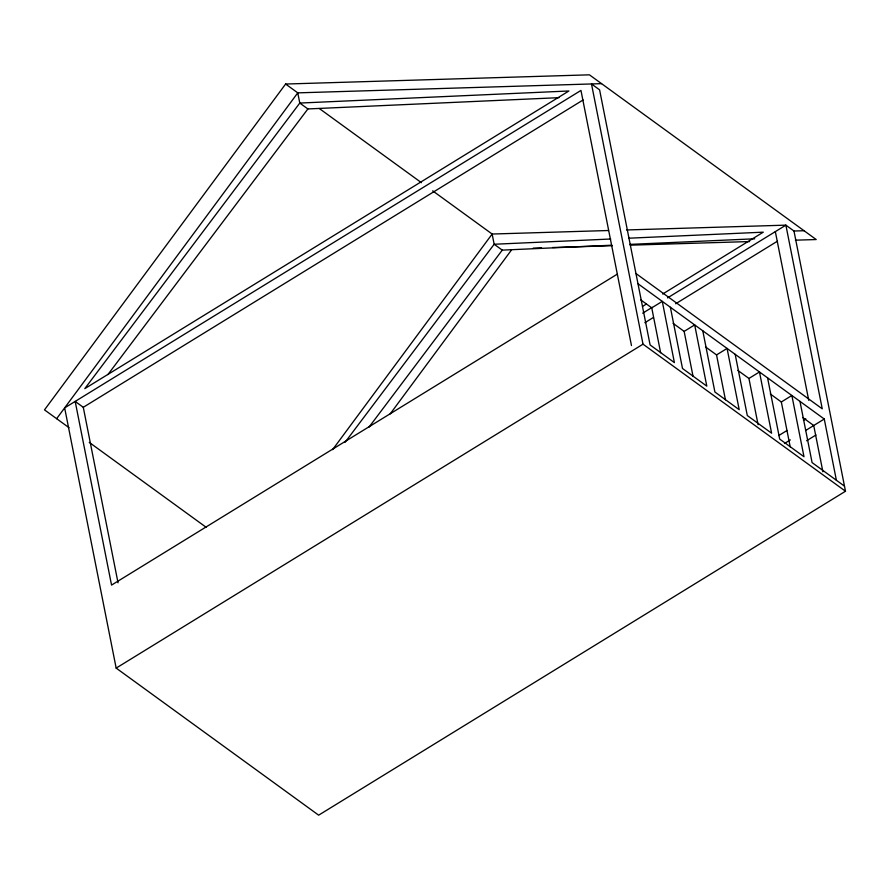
<?xml version="1.0" encoding="UTF-8"?>
<svg xmlns="http://www.w3.org/2000/svg" width="890" height="890" viewBox="0 0 890 890"><rect width="100%" height="100%" fill="white"/><g stroke="black" fill="none" stroke-linecap="round" stroke-linejoin="round"><path stroke-width="1.33" d="M795.393 240.178L816.197 239.543L589.414 74.827L285.612 84.038L44.5 409.867L69.02 427.678M56.649 418.689L297.761 92.86L601.562 83.649M332.604 449.65L492.148 234.037L608.526 230.51M390.187 413.895L511.572 249.868M107.901 374.579L307.884 108.947L558.965 97.666M345.02 442.363L494.161 244.249L492.148 234.037L432.674 190.838M368.95 427.222L502.26 250.123L611.853 245.206M617.326 274.12L111.55 585.086L75.183 401.412L83.282 407.297L583.128 99.958M642.558 306.394L646.107 304.213M662.683 294.023L763.286 232.168L628.729 238.209M642.68 313.191L652.159 307.361M667.556 297.894L785.881 225.148L793.98 231.022L804.048 230.721M640.7 299.83L651.747 307.851L662.282 301.376L674.398 362.597L650.101 344.953L599.593 89.846L591.494 83.96L643.014 344.174L845.5 491.236L318.653 815.173L116.167 668.101L64.647 407.887L580.959 90.435L631.466 345.554M644.861 322.714L653.149 317.619M675.655 303.779L777.515 241.145M116.167 668.101L643.014 344.174M673.096 323.359L684.143 331.38L694.678 324.906L706.805 386.138L682.497 368.482L670.381 307.261M705.492 346.889L716.539 354.91L727.074 348.435L739.201 409.667L714.904 392.012L702.777 330.791M737.888 370.429L748.935 378.45L759.47 371.964L771.597 433.196L747.3 415.541L735.173 354.32M770.284 393.959L781.331 401.98L791.866 395.494L803.993 456.726L779.696 439.082L767.569 377.849M778.739 435.577L786.982 430.504M803.47 420.369L805.817 418.923M784.457 443.498L790.32 439.905M805.539 430.549L824.262 419.023L836.389 480.255M806.607 440.75L815.974 434.988M610.696 239.01L494.161 244.249L502.26 250.123M629.886 244.394L754.742 238.798M626.538 229.965L785.881 225.148L822.249 408.822L635.961 273.519M533.199 248.121L541.52 247.865M552.623 247.531L612.276 245.718M630.309 245.173L749.614 241.557M637.985 283.732L824.262 419.023M802.691 417.488L813.727 425.509L822.894 471.767M844.488 486.14L812.092 462.611L799.965 401.379M285.612 84.038L297.761 92.86L299.785 103.062L307.884 108.947M319.321 108.524L421.448 182.695M89.267 442.386L206.258 527.358M793.98 231.022L845.5 491.236M775.335 231.623L808.743 400.333M781.331 401.98L790.22 446.88M748.935 378.45L758.091 424.708M716.539 354.91L725.428 399.81M684.143 331.38L693.032 376.281M651.747 307.851L660.636 352.752M83.282 407.297L118.036 582.805M299.785 103.062L84.806 388.63L568.899 90.98L299.785 103.062"/></g></svg>
